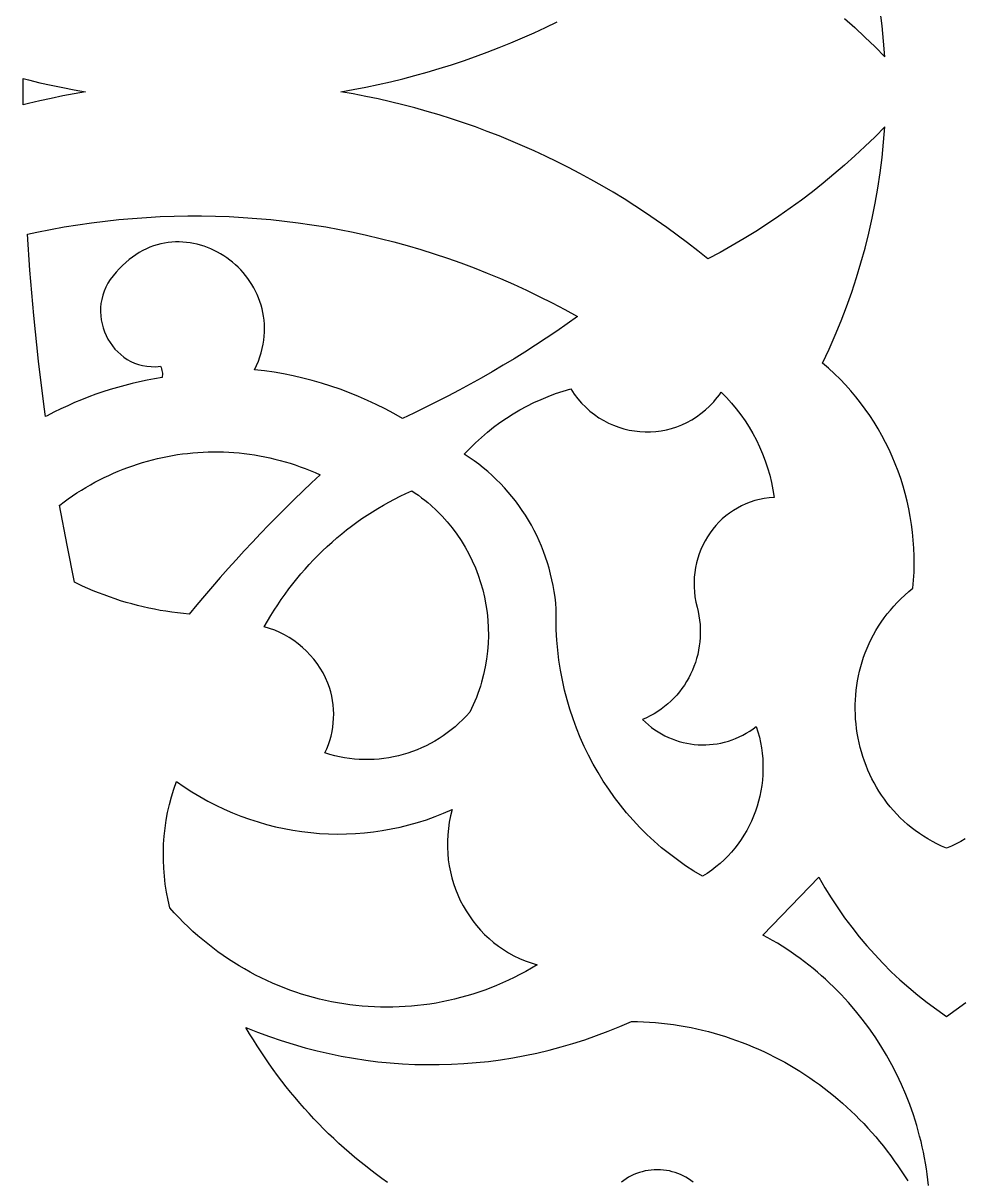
# Model space of a CAD drawing. Extents: x 1908 to 2928, y -299 to 721.
# Drawn here: x 2232.6 to 2306.1, y 126.2 to 216.8 of the extents above; entities that cross this region are included whole.
import ezdxf

# ---------------------------------------------------------------- set-up
doc = ezdxf.new("R2010")
doc.units = 0
doc.layers.add('BITMAP_LAYER', color=18, linetype='CONTINUOUS')

msp = doc.modelspace()

# ---------------------------------------------------------------- linework, layer by layer
at = {"layer": 'BITMAP_LAYER'}
for points in [[(2296.816, 217.165), (2297.627, 216.44), (2298.424, 215.699), (2299.207, 214.941), (2299.977, 214.167), (2299.882, 215.372), (2299.759, 216.572), (2299.607, 217.768)], [(2306.262, 152.963), (2305.913, 152.765), (2305.554, 152.577), (2305.185, 152.401), (2304.804, 152.235), (2304.423, 152.401), (2304.054, 152.577), (2303.695, 152.765), (2303.345, 152.963), (2303.006, 153.172), (2302.676, 153.391), (2302.357, 153.62), (2302.048, 153.858), (2301.749, 154.106), (2301.46, 154.362), (2301.181, 154.627), (2300.912, 154.9), (2300.654, 155.181), (2300.406, 155.469), (2300.169, 155.765), (2299.942, 156.068), (2299.725, 156.378), (2299.519, 156.693), (2299.324, 157.015), (2299.139, 157.343), (2298.965, 157.675), (2298.801, 158.013), (2298.648, 158.356), (2298.506, 158.703), (2298.375, 159.054), (2298.255, 159.409), (2298.145, 159.768), (2298.047, 160.129), (2297.96, 160.494), (2297.883, 160.861), (2297.818, 161.23), (2297.764, 161.601), (2297.721, 161.974), (2297.689, 162.348), (2297.669, 162.723), (2297.66, 163.098), (2297.662, 163.474), (2297.675, 163.85), (2297.701, 164.225), (2297.737, 164.6), (2297.785, 164.974), (2297.845, 165.346), (2297.916, 165.717), (2297.999, 166.086), (2298.094, 166.453), (2298.2, 166.818), (2298.318, 167.179), (2298.448, 167.537), (2298.59, 167.892), (2298.744, 168.243), (2298.91, 168.59), (2299.087, 168.932), (2299.277, 169.27), (2299.479, 169.603), (2299.693, 169.93), (2299.92, 170.251), (2300.158, 170.567), (2300.409, 170.876), (2300.672, 171.178), (2300.947, 171.474), (2301.235, 171.762), (2301.536, 172.042), (2301.848, 172.315), (2302.174, 172.579), (2302.227, 173.21), (2302.261, 173.839), (2302.275, 174.468), (2302.271, 175.094), (2302.247, 175.718), (2302.206, 176.339), (2302.145, 176.957), (2302.066, 177.572), (2301.969, 178.183), (2301.854, 178.789), (2301.722, 179.391), (2301.571, 179.988), (2301.403, 180.578), (2301.218, 181.163), (2301.015, 181.742), (2300.796, 182.313), (2300.559, 182.878), (2300.306, 183.435), (2300.037, 183.983), (2299.751, 184.523), (2299.449, 185.055), (2299.131, 185.577), (2298.797, 186.089), (2298.447, 186.591), (2298.082, 187.082), (2297.702, 187.563), (2297.306, 188.032), (2296.896, 188.489), (2296.47, 188.935), (2296.03, 189.367), (2295.575, 189.786), (2295.106, 190.192), (2295.616, 191.28), (2296.098, 192.379), (2296.554, 193.488), (2296.983, 194.609), (2297.384, 195.739), (2297.759, 196.879), (2298.106, 198.027), (2298.426, 199.184), (2298.718, 200.349), (2298.982, 201.521), (2299.218, 202.699), (2299.427, 203.884), (2299.607, 205.075), (2299.759, 206.271), (2299.882, 207.471), (2299.977, 208.675), (2299.207, 207.901), (2298.424, 207.144), (2297.627, 206.402), (2296.816, 205.678), (2295.992, 204.97), (2295.156, 204.279), (2294.306, 203.605), (2293.444, 202.948), (2292.57, 202.309), (2291.684, 201.688), (2290.787, 201.085), (2289.878, 200.5), (2288.957, 199.933), (2288.026, 199.384), (2287.084, 198.854), (2286.132, 198.343), (2285.341, 198.979), (2284.541, 199.601), (2283.732, 200.209), (2282.916, 200.802), (2282.091, 201.382), (2281.259, 201.947), (2280.418, 202.498), (2279.57, 203.034), (2278.715, 203.556), (2277.852, 204.064), (2276.983, 204.556), (2276.106, 205.035), (2275.223, 205.498), (2274.333, 205.947), (2273.437, 206.38), (2272.535, 206.799), (2271.626, 207.203), (2270.712, 207.592), (2269.793, 207.966), (2268.867, 208.324), (2267.937, 208.667), (2267.001, 208.995), (2266.061, 209.308), (2265.116, 209.605), (2264.166, 209.887), (2263.212, 210.153), (2262.254, 210.404), (2261.291, 210.639), (2260.325, 210.858), (2259.355, 211.061), (2258.382, 211.249), (2257.405, 211.421), (2258.382, 211.594), (2259.355, 211.781), (2260.325, 211.985), (2261.291, 212.204), (2262.254, 212.439), (2263.212, 212.689), (2264.166, 212.956), (2265.116, 213.237), (2266.061, 213.535), (2267.001, 213.847), (2267.937, 214.175), (2268.867, 214.518), (2269.793, 214.877), (2270.712, 215.251), (2271.626, 215.64), (2272.535, 216.043), (2273.437, 216.462), (2274.333, 216.896)], [(2303.399, 125.863), (2303.35, 126.299), (2303.294, 126.733), (2303.23, 127.165), (2303.16, 127.596), (2303.082, 128.024), (2302.997, 128.45), (2302.905, 128.874), (2302.807, 129.296), (2302.701, 129.715), (2302.469, 130.547), (2302.21, 131.368), (2301.924, 132.178), (2301.612, 132.977), (2301.273, 133.763), (2300.91, 134.536), (2300.521, 135.295), (2300.107, 136.039), (2299.669, 136.769), (2299.207, 137.483), (2298.722, 138.18), (2298.213, 138.861), (2297.681, 139.523), (2297.127, 140.167), (2296.551, 140.792), (2295.953, 141.397), (2295.647, 141.692), (2295.334, 141.982), (2295.017, 142.266), (2294.695, 142.545), (2294.367, 142.818), (2294.034, 143.086), (2293.697, 143.349), (2293.354, 143.605), (2293.006, 143.856), (2292.654, 144.101), (2292.296, 144.34), (2291.934, 144.573), (2291.567, 144.8), (2291.196, 145.02), (2290.82, 145.235), (2290.439, 145.443), (2294.81, 149.969), (2295.281, 149.152), (2295.775, 148.351), (2296.291, 147.567), (2296.828, 146.8), (2297.386, 146.05), (2297.965, 145.318), (2298.564, 144.605), (2299.184, 143.911), (2299.822, 143.235), (2300.48, 142.58), (2301.156, 141.944), (2301.85, 141.33), (2302.562, 140.736), (2303.292, 140.163), (2304.038, 139.613), (2304.801, 139.085), (2304.802, 139.085), (2304.804, 139.085), (2304.806, 139.085), (2304.806, 139.085), (2305.569, 139.613), (2306.316, 140.163)], [(2261.072, 126.077), (2260.63, 126.392), (2260.192, 126.714), (2259.758, 127.043), (2259.329, 127.378), (2258.904, 127.719), (2258.484, 128.067), (2258.069, 128.421), (2257.659, 128.782), (2257.253, 129.148), (2256.853, 129.521), (2256.457, 129.901), (2256.066, 130.286), (2255.681, 130.677), (2255.301, 131.075), (2254.926, 131.478), (2254.557, 131.887), (2254.193, 132.303), (2253.834, 132.724), (2253.481, 133.15), (2253.134, 133.583), (2252.793, 134.021), (2252.457, 134.465), (2252.127, 134.915), (2251.803, 135.37), (2251.485, 135.83), (2251.174, 136.297), (2250.868, 136.768), (2250.569, 137.245), (2250.276, 137.727), (2249.989, 138.214), (2250.903, 137.848), (2251.822, 137.506), (2252.748, 137.189), (2253.679, 136.897), (2254.615, 136.629), (2255.556, 136.386), (2256.501, 136.167), (2257.45, 135.973), (2258.401, 135.804), (2259.356, 135.659), (2260.313, 135.539), (2261.271, 135.444), (2262.232, 135.373), (2263.193, 135.327), (2264.154, 135.305), (2265.116, 135.308), (2266.077, 135.336), (2267.038, 135.388), (2267.997, 135.464), (2268.955, 135.565), (2269.91, 135.691), (2270.863, 135.841), (2271.813, 136.016), (2272.759, 136.215), (2273.702, 136.439), (2274.64, 136.687), (2275.573, 136.96), (2276.501, 137.257), (2277.423, 137.579), (2278.339, 137.925), (2279.248, 138.296), (2280.15, 138.691), (2280.625, 138.681), (2281.097, 138.663), (2281.568, 138.635), (2282.037, 138.599), (2282.505, 138.554), (2282.97, 138.501), (2283.434, 138.439), (2283.895, 138.368), (2284.354, 138.289), (2284.811, 138.202), (2285.266, 138.106), (2285.718, 138.002), (2286.167, 137.89), (2286.614, 137.769), (2287.058, 137.641), (2287.5, 137.505), (2287.938, 137.36), (2288.373, 137.208), (2288.805, 137.048), (2289.234, 136.88), (2289.66, 136.705), (2290.082, 136.521), (2290.501, 136.331), (2290.916, 136.133), (2291.328, 135.927), (2291.736, 135.714), (2292.14, 135.494), (2292.54, 135.266), (2292.936, 135.031), (2293.327, 134.789), (2293.715, 134.54), (2294.098, 134.284), (2294.477, 134.021), (2294.852, 133.751), (2295.221, 133.475), (2295.587, 133.191), (2295.947, 132.901), (2296.302, 132.605), (2296.653, 132.301), (2296.998, 131.992), (2297.339, 131.675), (2297.674, 131.353), (2298.004, 131.024), (2298.328, 130.689), (2298.647, 130.348), (2298.96, 130), (2299.268, 129.647), (2299.569, 129.287), (2299.865, 128.922), (2300.155, 128.55), (2300.439, 128.173), (2300.717, 127.79), (2300.988, 127.402), (2301.253, 127.008), (2301.512, 126.608), (2301.764, 126.203)], [(2284.981, 126.119), (2284.797, 126.255), (2284.607, 126.382), (2284.41, 126.499), (2284.207, 126.606), (2283.999, 126.704), (2283.786, 126.791), (2283.568, 126.867), (2283.345, 126.933), (2283.117, 126.987), (2282.886, 127.03), (2282.651, 127.061), (2282.412, 127.08), (2282.171, 127.086), (2281.929, 127.08), (2281.69, 127.061), (2281.455, 127.03), (2281.224, 126.987), (2280.997, 126.933), (2280.774, 126.867), (2280.556, 126.791), (2280.342, 126.704), (2280.134, 126.606), (2279.932, 126.499), (2279.735, 126.382), (2279.544, 126.255), (2279.36, 126.119)]]:
    msp.add_lwpolyline(points, dxfattribs=at)
for points in [[(2232.981, 212.344), (2233.866, 212.133), (2234.755, 211.935), (2235.647, 211.751), (2236.542, 211.58), (2237.439, 211.421), (2236.542, 211.263), (2235.647, 211.092), (2234.755, 210.908), (2233.866, 210.71), (2232.981, 210.499), (2232.564, 210.393), (2232.554, 211.421), (2232.564, 212.45)], [(2247.601, 201.692), (2248.682, 201.653), (2249.763, 201.596), (2250.843, 201.518), (2251.922, 201.422), (2253.001, 201.306), (2254.077, 201.171), (2255.152, 201.017), (2256.226, 200.843), (2257.297, 200.65), (2258.366, 200.437), (2259.432, 200.205), (2260.495, 199.954), (2261.555, 199.683), (2262.612, 199.392), (2263.665, 199.082), (2264.715, 198.753), (2265.76, 198.404), (2266.801, 198.035), (2267.837, 197.647), (2268.869, 197.239), (2269.895, 196.812), (2270.916, 196.365), (2271.931, 195.899), (2272.941, 195.412), (2273.944, 194.907), (2274.941, 194.381), (2275.932, 193.836), (2275.119, 193.261), (2274.299, 192.696), (2273.474, 192.141), (2272.642, 191.596), (2271.805, 191.061), (2270.962, 190.536), (2270.112, 190.022), (2269.258, 189.518), (2268.397, 189.024), (2267.531, 188.541), (2266.66, 188.068), (2265.783, 187.605), (2264.901, 187.153), (2264.014, 186.712), (2263.122, 186.281), (2262.225, 185.861), (2261.554, 186.244), (2260.874, 186.608), (2260.187, 186.953), (2259.491, 187.28), (2258.788, 187.587), (2258.077, 187.876), (2257.36, 188.145), (2256.637, 188.395), (2255.908, 188.625), (2255.173, 188.836), (2254.432, 189.026), (2253.687, 189.197), (2252.937, 189.348), (2252.183, 189.479), (2251.426, 189.59), (2250.665, 189.68), (2250.82, 190.015), (2250.957, 190.348), (2251.076, 190.68), (2251.177, 191.01), (2251.262, 191.339), (2251.329, 191.664), (2251.381, 191.988), (2251.416, 192.308), (2251.436, 192.625), (2251.441, 192.939), (2251.431, 193.249), (2251.407, 193.555), (2251.369, 193.857), (2251.317, 194.154), (2251.251, 194.447), (2251.173, 194.735), (2251.083, 195.017), (2250.98, 195.293), (2250.866, 195.564), (2250.74, 195.829), (2250.604, 196.087), (2250.456, 196.339), (2250.299, 196.583), (2250.132, 196.821), (2249.955, 197.051), (2249.77, 197.273), (2249.576, 197.487), (2249.373, 197.693), (2249.163, 197.891), (2248.945, 198.079), (2248.72, 198.259), (2248.489, 198.429), (2248.251, 198.589), (2248.007, 198.74), (2247.758, 198.88), (2247.503, 199.01), (2247.244, 199.129), (2246.98, 199.237), (2246.712, 199.334), (2246.441, 199.419), (2246.166, 199.493), (2245.889, 199.554), (2245.609, 199.604), (2245.326, 199.64), (2245.043, 199.664), (2244.757, 199.674), (2244.471, 199.671), (2244.184, 199.655), (2243.897, 199.624), (2243.611, 199.579), (2243.325, 199.52), (2243.039, 199.446), (2242.756, 199.357), (2242.474, 199.252), (2242.194, 199.132), (2241.916, 198.996), (2241.642, 198.844), (2241.37, 198.675), (2241.103, 198.49), (2240.839, 198.288), (2240.58, 198.069), (2240.326, 197.832), (2240.076, 197.578), (2239.833, 197.305), (2239.587, 197.026), (2239.369, 196.737), (2239.181, 196.439), (2239.02, 196.133), (2238.887, 195.821), (2238.781, 195.503), (2238.7, 195.182), (2238.645, 194.859), (2238.615, 194.535), (2238.609, 194.212), (2238.626, 193.89), (2238.666, 193.571), (2238.728, 193.257), (2238.812, 192.948), (2238.917, 192.647), (2239.043, 192.355), (2239.188, 192.072), (2239.352, 191.801), (2239.534, 191.542), (2239.734, 191.297), (2239.952, 191.068), (2240.185, 190.855), (2240.435, 190.66), (2240.7, 190.485), (2240.98, 190.33), (2241.273, 190.198), (2241.58, 190.089), (2241.899, 190.005), (2242.231, 189.947), (2242.574, 189.916), (2242.927, 189.914), (2243.108, 189.925), (2243.291, 189.943), (2243.341, 189.84), (2243.381, 189.734), (2243.412, 189.625), (2243.434, 189.514), (2243.446, 189.402), (2243.448, 189.288), (2243.44, 189.174), (2243.423, 189.061), (2242.833, 188.964), (2242.246, 188.855), (2241.663, 188.733), (2241.083, 188.599), (2240.506, 188.454), (2239.933, 188.296), (2239.364, 188.126), (2238.799, 187.945), (2238.237, 187.751), (2237.681, 187.547), (2237.128, 187.33), (2236.581, 187.102), (2236.038, 186.863), (2235.5, 186.613), (2234.967, 186.351), (2234.439, 186.078), (2234.313, 186.01), (2234.204, 186.766), (2233.758, 190.346), (2233.385, 193.91), (2233.082, 197.456), (2232.895, 200.284), (2233.626, 200.442), (2234.689, 200.653), (2235.756, 200.845), (2236.824, 201.018), (2237.896, 201.172), (2238.969, 201.306), (2240.044, 201.422), (2241.121, 201.518), (2242.199, 201.595), (2243.278, 201.653), (2244.358, 201.691), (2245.439, 201.711), (2246.52, 201.711)], [(2275.53, 187.97), (2275.665, 187.775), (2275.95, 187.403), (2276.252, 187.056), (2276.571, 186.735), (2276.904, 186.437), (2277.251, 186.165), (2277.611, 185.918), (2277.982, 185.696), (2278.364, 185.498), (2278.754, 185.326), (2279.152, 185.178), (2279.556, 185.056), (2279.966, 184.959), (2280.38, 184.886), (2280.797, 184.839), (2281.216, 184.817), (2281.635, 184.821), (2282.054, 184.849), (2282.471, 184.903), (2282.884, 184.982), (2283.293, 185.086), (2283.697, 185.215), (2284.094, 185.37), (2284.483, 185.55), (2284.863, 185.756), (2285.233, 185.987), (2285.591, 186.243), (2285.937, 186.525), (2286.268, 186.833), (2286.585, 187.166), (2286.737, 187.342), (2286.885, 187.524), (2287.028, 187.713), (2287.167, 187.908), (2287.581, 187.494), (2287.977, 187.064), (2288.353, 186.617), (2288.709, 186.155), (2289.045, 185.679), (2289.36, 185.188), (2289.655, 184.685), (2289.929, 184.169), (2290.181, 183.642), (2290.411, 183.103), (2290.619, 182.555), (2290.804, 181.997), (2290.966, 181.43), (2291.105, 180.855), (2291.22, 180.273), (2291.311, 179.684), (2290.92, 179.655), (2290.538, 179.604), (2290.164, 179.53), (2289.798, 179.435), (2289.443, 179.32), (2289.097, 179.184), (2288.761, 179.03), (2288.437, 178.857), (2288.124, 178.667), (2287.823, 178.46), (2287.535, 178.236), (2287.26, 177.997), (2286.998, 177.744), (2286.75, 177.476), (2286.517, 177.196), (2286.299, 176.902), (2286.097, 176.597), (2285.911, 176.281), (2285.741, 175.955), (2285.589, 175.619), (2285.454, 175.275), (2285.338, 174.922), (2285.24, 174.562), (2285.161, 174.195), (2285.102, 173.822), (2285.063, 173.444), (2285.045, 173.062), (2285.049, 172.676), (2285.074, 172.287), (2285.121, 171.895), (2285.191, 171.502), (2285.285, 171.109), (2285.367, 170.768), (2285.433, 170.426), (2285.483, 170.084), (2285.517, 169.743), (2285.536, 169.403), (2285.539, 169.064), (2285.527, 168.727), (2285.5, 168.392), (2285.459, 168.061), (2285.403, 167.732), (2285.333, 167.408), (2285.249, 167.087), (2285.152, 166.772), (2285.041, 166.461), (2284.916, 166.157), (2284.779, 165.858), (2284.629, 165.566), (2284.467, 165.282), (2284.292, 165.005), (2284.105, 164.736), (2283.906, 164.475), (2283.696, 164.224), (2283.474, 163.982), (2283.241, 163.751), (2282.997, 163.529), (2282.743, 163.319), (2282.478, 163.12), (2282.203, 162.933), (2281.918, 162.758), (2281.623, 162.597), (2281.319, 162.448), (2281.005, 162.314), (2281.237, 162.092), (2281.477, 161.884), (2281.724, 161.688), (2281.977, 161.506), (2282.236, 161.336), (2282.501, 161.18), (2282.772, 161.036), (2283.047, 160.906), (2283.326, 160.789), (2283.609, 160.685), (2283.896, 160.594), (2284.186, 160.516), (2284.478, 160.451), (2284.772, 160.4), (2285.068, 160.362), (2285.365, 160.337), (2285.663, 160.326), (2285.961, 160.328), (2286.259, 160.343), (2286.557, 160.372), (2286.853, 160.414), (2287.148, 160.47), (2287.441, 160.539), (2287.732, 160.622), (2288.02, 160.718), (2288.304, 160.828), (2288.585, 160.951), (2288.862, 161.088), (2289.134, 161.239), (2289.401, 161.403), (2289.663, 161.581), (2289.918, 161.773), (2290.049, 161.355), (2290.16, 160.934), (2290.253, 160.512), (2290.327, 160.089), (2290.383, 159.665), (2290.421, 159.241), (2290.441, 158.818), (2290.443, 158.396), (2290.428, 157.976), (2290.396, 157.558), (2290.346, 157.142), (2290.28, 156.73), (2290.197, 156.322), (2290.097, 155.918), (2289.982, 155.52), (2289.85, 155.126), (2289.702, 154.739), (2289.539, 154.359), (2289.36, 153.986), (2289.166, 153.62), (2288.956, 153.263), (2288.732, 152.915), (2288.493, 152.576), (2288.24, 152.247), (2287.972, 151.929), (2287.691, 151.622), (2287.395, 151.326), (2287.086, 151.043), (2286.763, 150.772), (2286.427, 150.515), (2286.078, 150.271), (2285.716, 150.042), (2285.04, 150.446), (2284.382, 150.873), (2283.741, 151.321), (2283.119, 151.79), (2282.514, 152.279), (2281.928, 152.787), (2281.361, 153.315), (2280.813, 153.861), (2280.284, 154.425), (2279.775, 155.007), (2279.287, 155.605), (2278.818, 156.218), (2278.371, 156.848), (2277.945, 157.492), (2277.54, 158.151), (2277.157, 158.823), (2276.797, 159.508), (2276.458, 160.205), (2276.143, 160.914), (2275.851, 161.635), (2275.582, 162.366), (2275.337, 163.107), (2275.116, 163.857), (2274.919, 164.617), (2274.747, 165.384), (2274.601, 166.159), (2274.48, 166.941), (2274.384, 167.729), (2274.315, 168.523), (2274.272, 169.323), (2274.256, 170.127), (2274.267, 170.934), (2274.227, 171.403), (2274.173, 171.868), (2274.105, 172.329), (2274.025, 172.787), (2273.931, 173.241), (2273.825, 173.691), (2273.706, 174.137), (2273.574, 174.578), (2273.431, 175.013), (2273.275, 175.444), (2273.107, 175.869), (2272.927, 176.288), (2272.735, 176.702), (2272.532, 177.109), (2272.317, 177.509), (2272.091, 177.903), (2271.854, 178.29), (2271.607, 178.669), (2271.348, 179.041), (2271.078, 179.405), (2270.799, 179.76), (2270.509, 180.108), (2270.208, 180.447), (2269.898, 180.776), (2269.578, 181.097), (2269.248, 181.409), (2268.908, 181.71), (2268.56, 182.002), (2268.201, 182.283), (2267.834, 182.554), (2267.458, 182.815), (2267.073, 183.064), (2267.504, 183.52), (2267.949, 183.96), (2268.407, 184.382), (2268.879, 184.787), (2269.363, 185.174), (2269.86, 185.543), (2270.369, 185.893), (2270.889, 186.225), (2271.42, 186.538), (2271.961, 186.831), (2272.512, 187.105), (2273.073, 187.359), (2273.642, 187.593), (2274.22, 187.807), (2274.806, 187.999), (2275.399, 188.171)], [(2247.834, 183.251), (2248.237, 183.242), (2248.64, 183.224), (2249.044, 183.198), (2249.447, 183.164), (2249.85, 183.121), (2250.253, 183.07), (2250.656, 183.011), (2251.058, 182.943), (2251.459, 182.866), (2251.86, 182.781), (2252.259, 182.687), (2252.658, 182.585), (2253.056, 182.474), (2253.452, 182.355), (2253.847, 182.227), (2254.241, 182.09), (2254.633, 181.944), (2255.023, 181.79), (2255.411, 181.627), (2255.798, 181.455), (2255.116, 180.817), (2254.439, 180.173), (2253.768, 179.523), (2253.102, 178.867), (2252.442, 178.205), (2251.787, 177.538), (2251.138, 176.864), (2250.494, 176.186), (2249.856, 175.501), (2249.224, 174.811), (2248.597, 174.115), (2247.976, 173.414), (2247.36, 172.708), (2246.751, 171.995), (2246.147, 171.278), (2245.549, 170.555), (2245.092, 170.597), (2244.637, 170.648), (2244.183, 170.707), (2243.73, 170.774), (2243.279, 170.85), (2242.83, 170.934), (2242.383, 171.026), (2241.938, 171.126), (2241.495, 171.234), (2241.054, 171.35), (2240.615, 171.475), (2240.179, 171.607), (2239.745, 171.747), (2239.314, 171.895), (2238.885, 172.051), (2238.459, 172.215), (2238.036, 172.386), (2237.616, 172.565), (2237.199, 172.752), (2236.785, 172.947), (2236.584, 173.046), (2235.987, 175.949), (2235.409, 179.071), (2235.423, 179.082), (2235.752, 179.331), (2236.086, 179.573), (2236.424, 179.807), (2236.766, 180.034), (2237.111, 180.253), (2237.461, 180.465), (2237.813, 180.669), (2238.169, 180.866), (2238.529, 181.055), (2238.891, 181.237), (2239.257, 181.411), (2239.626, 181.577), (2239.997, 181.736), (2240.371, 181.887), (2240.748, 182.03), (2241.127, 182.165), (2241.509, 182.293), (2241.892, 182.413), (2242.278, 182.525), (2242.666, 182.629), (2243.056, 182.725), (2243.447, 182.813), (2243.84, 182.893), (2244.235, 182.965), (2244.631, 183.03), (2245.028, 183.086), (2245.426, 183.134), (2245.826, 183.174), (2246.226, 183.206), (2246.627, 183.229), (2247.029, 183.245), (2247.431, 183.252)], [(2263.223, 180.03), (2263.48, 179.85), (2263.731, 179.665), (2263.977, 179.474), (2264.218, 179.278), (2264.453, 179.077), (2264.906, 178.66), (2265.336, 178.224), (2265.744, 177.77), (2266.128, 177.3), (2266.49, 176.813), (2266.827, 176.312), (2267.141, 175.796), (2267.431, 175.267), (2267.696, 174.726), (2267.937, 174.174), (2268.153, 173.612), (2268.343, 173.041), (2268.509, 172.462), (2268.648, 171.875), (2268.762, 171.283), (2268.85, 170.685), (2268.911, 170.083), (2268.946, 169.477), (2268.954, 168.869), (2268.934, 168.26), (2268.888, 167.65), (2268.813, 167.041), (2268.711, 166.434), (2268.58, 165.829), (2268.421, 165.228), (2268.331, 164.929), (2268.233, 164.631), (2268.128, 164.335), (2268.016, 164.04), (2267.897, 163.747), (2267.771, 163.455), (2267.637, 163.166), (2267.495, 162.878), (2267.224, 162.578), (2266.943, 162.289), (2266.654, 162.013), (2266.357, 161.748), (2266.052, 161.496), (2265.739, 161.256), (2265.42, 161.029), (2265.093, 160.814), (2264.761, 160.612), (2264.422, 160.423), (2264.077, 160.247), (2263.727, 160.083), (2263.373, 159.933), (2263.013, 159.795), (2262.65, 159.671), (2262.282, 159.561), (2261.911, 159.464), (2261.537, 159.38), (2261.16, 159.31), (2260.78, 159.254), (2260.399, 159.212), (2260.015, 159.183), (2259.631, 159.169), (2259.245, 159.169), (2258.858, 159.183), (2258.472, 159.212), (2258.085, 159.255), (2257.699, 159.312), (2257.313, 159.384), (2256.929, 159.471), (2256.546, 159.573), (2256.165, 159.69), (2256.31, 160.013), (2256.439, 160.342), (2256.55, 160.677), (2256.643, 161.015), (2256.72, 161.358), (2256.778, 161.703), (2256.82, 162.051), (2256.844, 162.4), (2256.851, 162.75), (2256.84, 163.1), (2256.811, 163.449), (2256.765, 163.797), (2256.702, 164.143), (2256.62, 164.487), (2256.522, 164.826), (2256.405, 165.162), (2256.222, 165.564), (2256.018, 165.953), (2255.795, 166.327), (2255.552, 166.686), (2255.29, 167.029), (2255.011, 167.355), (2254.715, 167.664), (2254.403, 167.955), (2254.076, 168.228), (2253.734, 168.481), (2253.379, 168.714), (2253.01, 168.927), (2252.629, 169.118), (2252.237, 169.287), (2251.834, 169.433), (2251.421, 169.556), (2251.672, 169.999), (2251.93, 170.436), (2252.197, 170.866), (2252.471, 171.291), (2252.754, 171.709), (2253.044, 172.12), (2253.342, 172.525), (2253.648, 172.923), (2253.961, 173.315), (2254.281, 173.699), (2254.609, 174.077), (2254.944, 174.447), (2255.285, 174.81), (2255.634, 175.166), (2255.989, 175.515), (2256.352, 175.856), (2256.72, 176.189), (2257.095, 176.515), (2257.477, 176.833), (2257.864, 177.143), (2258.258, 177.444), (2258.658, 177.738), (2259.064, 178.023), (2259.475, 178.301), (2259.892, 178.569), (2260.315, 178.829), (2260.743, 179.081), (2261.176, 179.323), (2261.615, 179.557), (2262.059, 179.782), (2262.507, 179.998), (2262.961, 180.204)], [(2245.141, 157.046), (2245.751, 156.652), (2246.37, 156.28), (2246.999, 155.93), (2247.636, 155.602), (2248.281, 155.296), (2248.933, 155.012), (2249.593, 154.75), (2250.258, 154.51), (2250.93, 154.293), (2251.607, 154.098), (2252.289, 153.925), (2252.975, 153.775), (2253.665, 153.648), (2254.359, 153.543), (2255.054, 153.46), (2255.752, 153.4), (2256.452, 153.363), (2257.153, 153.349), (2257.854, 153.358), (2258.555, 153.389), (2259.256, 153.443), (2259.956, 153.521), (2260.654, 153.621), (2261.35, 153.744), (2262.044, 153.891), (2262.734, 154.061), (2263.421, 154.254), (2264.103, 154.47), (2264.781, 154.71), (2265.453, 154.973), (2266.119, 155.26), (2265.995, 154.766), (2265.896, 154.272), (2265.823, 153.778), (2265.775, 153.285), (2265.751, 152.794), (2265.751, 152.306), (2265.774, 151.821), (2265.821, 151.34), (2265.891, 150.864), (2265.982, 150.394), (2266.096, 149.931), (2266.231, 149.475), (2266.387, 149.027), (2266.563, 148.589), (2266.76, 148.159), (2266.976, 147.741), (2267.212, 147.334), (2267.466, 146.938), (2267.739, 146.556), (2268.03, 146.187), (2268.338, 145.833), (2268.664, 145.494), (2269.006, 145.171), (2269.364, 144.865), (2269.738, 144.577), (2270.128, 144.306), (2270.533, 144.055), (2270.952, 143.824), (2271.385, 143.614), (2271.832, 143.425), (2272.292, 143.259), (2272.765, 143.116), (2272.323, 142.852), (2271.877, 142.6), (2271.428, 142.358), (2270.976, 142.128), (2270.52, 141.909), (2270.061, 141.701), (2269.6, 141.503), (2269.136, 141.317), (2268.67, 141.142), (2268.201, 140.977), (2267.73, 140.824), (2267.257, 140.681), (2266.782, 140.549), (2266.306, 140.428), (2265.828, 140.317), (2265.349, 140.218), (2264.868, 140.129), (2264.387, 140.051), (2263.905, 139.983), (2263.422, 139.926), (2262.939, 139.88), (2262.455, 139.844), (2261.971, 139.819), (2261.487, 139.805), (2261.004, 139.8), (2260.52, 139.807), (2260.037, 139.824), (2259.555, 139.851), (2259.074, 139.889), (2258.593, 139.937), (2258.114, 139.995), (2257.636, 140.064), (2257.16, 140.143), (2256.685, 140.233), (2256.212, 140.332), (2255.741, 140.442), (2255.272, 140.562), (2254.806, 140.692), (2254.342, 140.833), (2253.881, 140.983), (2253.422, 141.144), (2252.967, 141.315), (2252.514, 141.496), (2252.065, 141.686), (2251.619, 141.887), (2251.178, 142.098), (2250.739, 142.319), (2250.305, 142.549), (2249.875, 142.79), (2249.449, 143.04), (2249.028, 143.301), (2248.611, 143.571), (2248.2, 143.851), (2247.793, 144.14), (2247.391, 144.44), (2246.995, 144.749), (2246.604, 145.068), (2246.218, 145.396), (2245.839, 145.734), (2245.465, 146.082), (2245.097, 146.439), (2244.736, 146.806), (2244.382, 147.183), (2244.033, 147.569), (2243.891, 148.184), (2243.771, 148.804), (2243.676, 149.426), (2243.603, 150.05), (2243.554, 150.676), (2243.528, 151.303), (2243.525, 151.93), (2243.546, 152.556), (2243.589, 153.181), (2243.656, 153.804), (2243.746, 154.425), (2243.859, 155.042), (2243.995, 155.655), (2244.155, 156.263), (2244.337, 156.866), (2244.542, 157.462)]]:
    msp.add_lwpolyline(points, close=True, dxfattribs=at)

doc.saveas('drawing.dxf')
